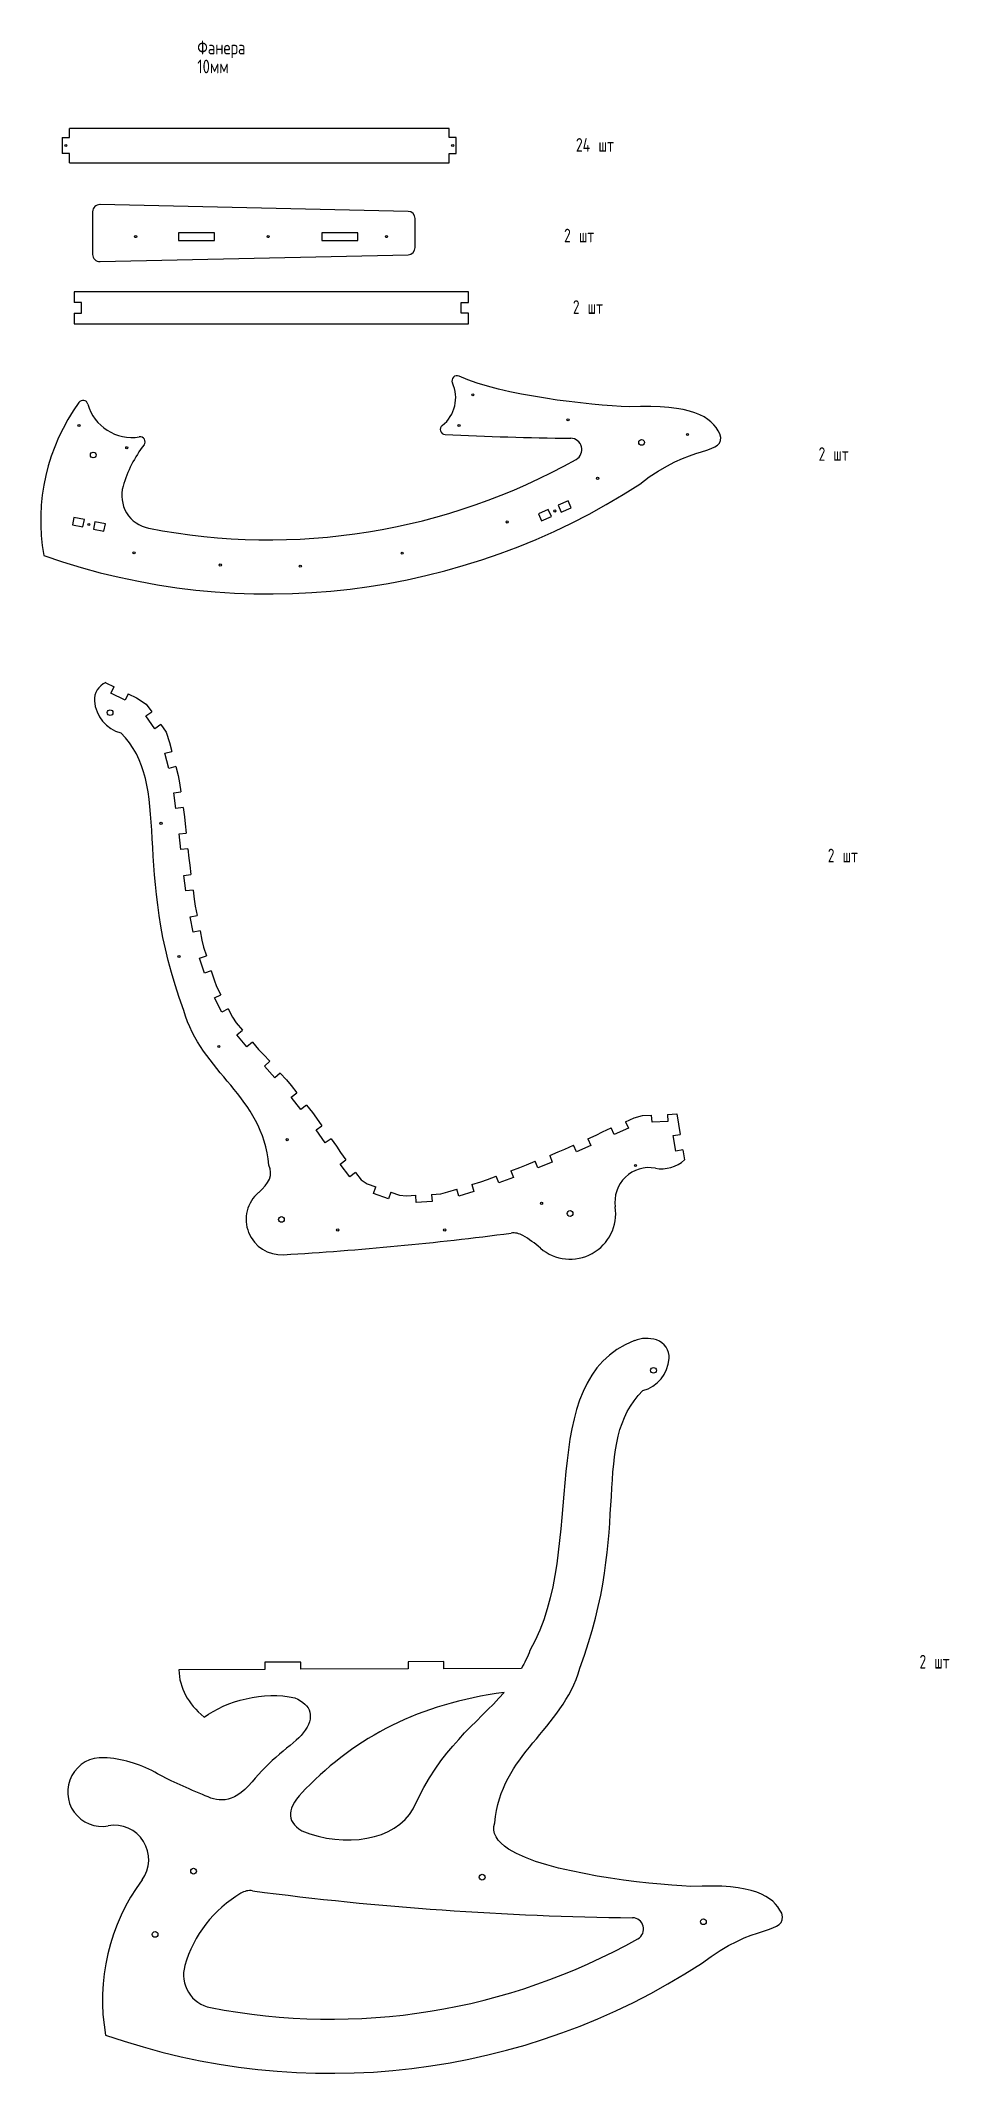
# Model space of a CAD drawing. Header units: millimetres. Extents: x 12 to 1280, y -1328 to 1510.
import ezdxf

# ---------------------------------------------------------------- set-up
doc = ezdxf.new("R2010")
doc.units = ezdxf.units.MM
doc.styles.add('SLDTEXTSTYLE0', font='TXT', dxfattribs={"width": 0.75, "bigfont": 'bigfont'})
doc.styles.add('SLDTEXTSTYLE1', font='TXT', dxfattribs={"width": 0.6875, "bigfont": 'bigfont'})
doc.styles.add('SLDTEXTSTYLE2', font='TXT', dxfattribs={"width": 0.7, "bigfont": 'bigfont'})

# ---------------------------------------------------------------- blocks, each defined once
blk = doc.blocks.new('SW_NOTE_0')
at = {"color": 0, "linetype": 'Continuous', "lineweight": 0, "char_height": 19.05, "attachment_point": 1, "style": 'SLDTEXTSTYLE0'}
for s, insert in [('\\M+18455\\M+18470\\M+1847E\\M+18475\\M+18482\\M+18470', (0, 24.6)), ('10\\M+1847D\\M+1847D', (0, -1.8))]:
    blk.add_mtext(s, dxfattribs=dict(at, insert=insert))

msp = doc.modelspace()

# ---------------------------------------------------------------- linework, layer by layer
at = {"color": 7, "linetype": 'Continuous', "lineweight": 25}
for p, q in [((41.9, 1374.1), (41.9, 1352.1)), ((41.9, 1374.1), (51.9, 1374.1)), ((51.9, 1374.1), (51.9, 1387.1)), ((581.9, 1387.1), (51.9, 1387.1)), ((581.9, 1374.1), (581.9, 1387.1)), ((591.9, 1374.1), (581.9, 1374.1)), ((591.9, 1352.1), (591.9, 1374.1)), ((51.9, 1352.1), (41.9, 1352.1)), ((51.9, 1339.1), (51.9, 1352.1)), ((51.9, 1339.1), (581.9, 1339.1)), ((581.9, 1352.1), (591.9, 1352.1)), ((581.9, 1339.1), (581.9, 1352.1)), ((524.7, 1271.2), (94.7, 1280.7)), ((84.4, 1270.7), (84.4, 1211.2)), ((534.4, 1220.7), (534.4, 1261.2)), ((204.4, 1241.2), (204.4, 1230.7)), ((254.4, 1241.2), (204.4, 1241.2)), ((204.4, 1230.7), (254.4, 1230.7)), ((254.4, 1230.7), (254.4, 1241.2)), ((404.4, 1241.2), (404.4, 1230.7)), ((454.4, 1241.2), (404.4, 1241.2)), ((404.4, 1230.7), (454.4, 1230.7)), ((454.4, 1230.7), (454.4, 1241.2)), ((94.7, 1201.2), (524.7, 1210.7)), ((58.8, 1159), (58.8, 1144)), ((608.8, 1159), (58.8, 1159)), ((68.8, 1144), (58.8, 1144)), ((68.8, 1129), (68.8, 1144)), ((598.8, 1144), (608.8, 1144)), ((598.8, 1129), (598.8, 1144)), ((608.8, 1144), (608.8, 1159)), ((58.8, 1129), (58.8, 1114)), ((58.8, 1129), (68.8, 1129)), ((58.8, 1114), (608.8, 1114)), ((608.8, 1129), (598.8, 1129)), ((608.8, 1114), (608.8, 1129)), ((720.3, 855), (706.6, 848.9)), ((724.6, 845.4), (720.3, 855)), ((747.8, 867), (734.1, 861)), ((734.1, 861), (738.3, 851.4)), ((738.3, 851.4), (752, 857.4)), ((752, 857.4), (747.8, 867)), ((58.1, 843.9), (56.1, 833.6)), ((56.1, 833.6), (70.8, 830.7)), ((72.8, 841), (58.1, 843.9)), ((70.8, 830.7), (72.8, 841)), ((87.5, 838), (85.5, 827.7)), ((85.5, 827.7), (100.2, 824.8)), ((102.2, 835.1), (87.5, 838)), ((100.2, 824.8), (102.2, 835.1)), ((706.6, 848.9), (710.8, 839.3)), ((710.8, 839.3), (724.6, 845.4)), ((102.7, 613.2), (114.4, 607.4)), ((109.9, 598.5), (114.4, 607.4)), ((129.7, 588.7), (109.9, 598.5)), ((134.1, 597.7), (129.7, 588.7)), ((134.1, 597.7), (145.7, 591.9)), ((145.7, 591.9), (159.3, 583.3)), ((158.6, 567), (166.8, 572.7)), ((159.3, 583.3), (166.8, 572.7)), ((171.3, 549), (158.6, 567)), ((179.5, 554.8), (171.3, 549)), ((179.5, 554.8), (187, 544.2)), ((187, 544.2), (191.6, 529.9)), ((185.2, 514.8), (194.9, 517.3)), ((190.9, 493.5), (185.2, 514.8)), ((191.6, 529.9), (194.9, 517.3)), ((200.5, 496.1), (190.9, 493.5)), ((200.5, 496.1), (203.9, 483.5)), ((203.9, 483.5), (205.6, 473.6)), ((197.6, 459.4), (207.5, 460.8)), ((200.7, 437.6), (197.6, 459.4)), ((205.6, 473.6), (207.5, 460.8)), ((210.6, 439), (200.7, 437.6)), ((210.6, 439), (212.4, 426.1)), ((212.4, 426.1), (213.5, 416.2)), ((205, 402.2), (214.9, 403.3)), ((207.4, 380.3), (205, 402.2)), ((213.5, 416.2), (214.9, 403.3)), ((217.4, 381.4), (207.4, 380.3)), ((217.4, 381.4), (218.8, 368.5)), ((211.6, 344.3), (221.6, 345.6)), ((214.5, 322.5), (211.6, 344.3)), ((218.8, 368.5), (219.8, 358.5)), ((219.8, 358.5), (221.6, 345.6)), ((224.5, 323.8), (214.5, 322.5)), ((224.5, 323.8), (226.2, 311)), ((220.3, 286.4), (230.1, 288.3)), ((224.6, 264.8), (220.3, 286.4)), ((226.2, 311), (227.6, 301.1)), ((227.6, 301.1), (230.1, 288.3)), ((234.4, 266.7), (224.6, 264.8)), ((234.4, 266.7), (237, 254)), ((233.7, 228.8), (243.2, 231.8)), ((240.3, 207.9), (233.7, 228.8)), ((237, 254), (239.3, 244.2)), ((239.3, 244.2), (243.2, 231.8)), ((249.8, 210.9), (240.3, 207.9)), ((249.8, 210.9), (253.8, 198.5)), ((253.8, 198.5), (257.4, 189.2)), ((254.5, 173.1), (263.4, 177.6)), ((264.6, 153.5), (254.5, 173.1)), ((257.4, 189.2), (263.4, 177.6)), ((273.5, 158.1), (264.6, 153.5)), ((273.5, 158.1), (279.4, 146.5)), ((279.4, 146.5), (284.9, 138.2)), ((284.9, 138.2), (293.3, 128.2)), ((285.6, 121.8), (293.3, 128.2)), ((299.7, 104.9), (285.6, 121.8)), ((307.4, 111.3), (299.7, 104.9)), ((307.4, 111.3), (315.7, 101.3)), ((315.7, 101.3), (322.9, 94.4)), ((322.9, 94.4), (331.6, 84.7)), ((324.1, 78.1), (331.6, 84.7)), ((338.8, 61.6), (324.1, 78.1)), ((346.2, 68.3), (338.8, 61.6)), ((346.2, 68.3), (354.9, 58.6)), ((354.9, 58.6), (361.3, 50.9)), ((361.3, 50.9), (369.3, 40.7)), ((361.5, 34.5), (369.3, 40.7)), ((375.1, 17.2), (361.5, 34.5)), ((382.9, 23.4), (375.1, 17.2)), ((382.9, 23.4), (391, 13.2)), ((391, 13.2), (396.9, 5.2)), ((396.9, 5.2), (404.4, -5.5)), ((828.2, 0.4), (840.1, 5.6)), ((828.2, 0.4), (832.2, -8.8)), ((840.1, 5.6), (851.6, 9.1)), ((851.6, 9.1), (864.5, 9.6)), ((865, -0.4), (864.5, 9.6)), ((887, 0.6), (865, -0.4)), ((886.5, 10.6), (899.5, 11.2)), ((886.5, 10.6), (887, 0.6)), ((899.5, 11.2), (904.4, -17.4)), ((396.3, -11.2), (404.4, -5.5)), ((409, -29.2), (396.3, -11.2)), ((417.1, -23.4), (409, -29.2)), ((417.1, -23.4), (424.7, -34)), ((775.4, -23.6), (787.2, -18.2)), ((775.4, -23.6), (779.5, -32.7)), ((787.2, -18.2), (796.1, -13.7)), ((796.1, -13.7), (808, -8.4)), ((812, -17.6), (808, -8.4)), ((832.2, -8.8), (812, -17.6)), ((894.5, -19.1), (904.4, -17.4)), ((898.2, -40.8), (894.5, -19.1)), ((424.7, -34), (430.1, -42.4)), ((429.9, -58.8), (437.9, -52.8)), ((430.1, -42.4), (437.9, -52.8)), ((689.7, -59.8), (701.8, -54.9)), ((705.5, -64.2), (701.8, -54.9)), ((725.9, -55.9), (705.5, -64.2)), ((722.2, -46.6), (734.2, -41.8)), ((722.2, -46.6), (725.9, -55.9)), ((734.2, -41.8), (743.4, -38)), ((743.4, -38), (755.3, -32.6)), ((759.4, -41.7), (755.3, -32.6)), ((779.5, -32.7), (759.4, -41.7)), ((908.1, -39.1), (898.2, -40.8)), ((908.1, -39.1), (910.4, -53)), ((443.2, -76.4), (429.9, -58.8)), ((451.2, -70.4), (443.2, -76.4)), ((451.2, -70.4), (459, -80.8)), ((459, -80.8), (467.3, -86.2)), ((613.6, -87.4), (626, -83.6)), ((626, -83.6), (635.5, -80.3)), ((635.5, -80.3), (647.6, -75.7)), ((651.1, -85.1), (647.6, -75.7)), ((671.7, -77.4), (651.1, -85.1)), ((668.2, -68), (680.4, -63.5)), ((668.2, -68), (671.7, -77.4)), ((680.4, -63.5), (689.7, -59.8)), ((467.3, -86.2), (479.6, -90.5)), ((476.3, -100), (479.6, -90.5)), ((497.1, -107.2), (476.3, -100)), ((500.4, -97.8), (497.1, -107.2)), ((500.4, -97.8), (512.7, -102.1)), ((512.7, -102.1), (522.6, -103.2)), ((522.6, -103.2), (535.6, -102.4)), ((536.1, -112.4), (535.6, -102.4)), ((558.1, -111.1), (536.1, -112.4)), ((557.5, -101.1), (570.5, -100.4)), ((557.5, -101.1), (558.1, -111.1)), ((570.5, -100.4), (580.1, -97.6)), ((580.1, -97.6), (592.6, -93.8)), ((595.5, -103.4), (592.6, -93.8)), ((616.5, -97), (595.5, -103.4)), ((613.6, -87.4), (616.5, -97)), ((324.7, -764.3), (204.7, -764.9)), ((374.7, -754.1), (324.7, -754.3)), ((324.7, -754.3), (324.7, -764.3)), ((374.7, -764.1), (374.7, -754.1)), ((524.7, -763.5), (374.7, -764.1)), ((574.7, -753.3), (524.7, -753.5)), ((524.7, -753.5), (524.7, -763.5)), ((574.7, -763.3), (574.7, -753.3)), ((682.8, -762.8), (574.7, -763.3))]:
    msp.add_line(p, q, dxfattribs=at)
for centre, radius in [((46.9, 1363.1), 1.5), ((586.9, 1363.1), 1.5), ((144.4, 1236), 1.5), ((329.4, 1236), 1.5), ((494.4, 1236), 1.5), ((615, 1015), 1.5), ((65.3, 972.3), 1.5), ((595.7, 972.3), 1.5), ((747.8, 980.2), 1.5), ((132, 941.2), 1.5), ((850.5, 948.7), 4), ((914.6, 959.8), 1.5), ((85.3, 931.1), 4), ((789.1, 898.6), 1.5), ((729.4, 853), 1.5), ((79.1, 834.1), 1.5), ((662.9, 837.6), 1.5), ((142.2, 794.6), 1.5), ((516.4, 794.1), 1.5), ((262.5, 777.5), 1.5), ((374.2, 776), 1.5), ((108.8, 571.4), 4), ((179.8, 416.9), 1.5), ((204.9, 231), 1.5), ((260.4, 105.3), 1.5), ((355.9, -24.6), 1.5), ((841.9, -60.8), 1.5), ((710.9, -113.6), 1.5), ((347.9, -136.1), 4), ((750.7, -127.8), 4), ((426.4, -150.8), 1.5), ((575.7, -150.8), 1.5), ((867.1, -346.7), 4), ((225.2, -1045.9), 4), ((628, -1054.2), 4), ((171.5, -1134.1), 4), ((936.7, -1116.5), 4)]:
    msp.add_circle(centre, radius, dxfattribs=at)
for centre, radius, start, end in [((94.4, 1270.7), 10, 88.727, 180), ((524.4, 1261.2), 10, 0, 88.727), ((524.4, 1220.7), 10, 271.273, 0), ((94.4, 1211.2), 10, 180, 271.273), ((541.8, 1011), 49.3, 308.1833, 24.9644), ((592.8, 1034.8), 7, 65.7176, 204.9644), ((293.2, 839.6), 281.3, 144.115, 190.0338), ((70.9, 1000.4), 7, 15.5034, 144.115), ((139.1, 1019.3), 63.7, 195.5034, 279.4086), ((576.6, 966.8), 7, 128.1833, 267.1234), ((293.2, 839.6), 173.1, 142.3618, 163.9632), ((150.6, 949.6), 7, 322.3618, 99.4086), ((798.9, 5391), 4436.8, 267.1234, 269.3894), ((751.4, 938.7), 15.7, 299.3561, 89.3894), ((330.5, 1687.1), 874.4, 258.9293, 299.3561), ((330.5, 1687.1), 950, 250.6768, 303.0106), ((171.5, 874.6), 46.5, 163.9632, 258.9293), ((112.4, 589.6), 25.6, 112.3311, 184.1235), ((136.9, 591.5), 50.1, 184.3262, 254.8201), ((878.4, -17.3), 48, 259.5258, 311.908), ((861, -111.5), 47.8, 79.5258, 188.3812), ((347.9, -136.1), 49.3, 130.2172, 273.3594), ((750.7, -127.8), 63.7, 229.3783, 8.3812), ((90.8, 4243.9), 4436.8, 273.3594, 277.4787), ((671.6, -180.5), 25.6, 59.3888, 97.4787), ((596.5, -307.4), 173.1, 49.3783, 59.3888), ((857.2, -348.1), 46, 72.1621, 111.4833), ((863.5, -328.5), 25.5, 355.7739, 72.1621), ((839.1, -326.7), 50, 285.0797, 355.7739), ((97.5, -935.4), 48, 86.8515, 280.4742), ((91, -1053.7), 166.5, 61.2606, 86.8515), ((114.9, -1029.6), 47.8, 323.4612, 100.4742), ((379.4, -1225.6), 281.3, 143.4612, 190.0338), ((379.4, -1225.6), 173.1, 120.6112, 163.9632), ((304.2, -1098.6), 25.6, 82.5213, 120.6112), ((885.1, 3325.7), 4436.8, 262.5213, 269.3894), ((837.6, -1126.5), 15.7, 299.3561, 89.3894), ((416.7, -378.1), 874.4, 258.9293, 299.3561), ((416.7, -378.1), 950, 250.6768, 303.0106), ((257.7, -1190.6), 46.5, 163.9632, 258.9293)]:
    msp.add_arc(centre, radius, start, end, dxfattribs=at)
for points in [[(833.1, 998.1), (776.7, 1000.8), (656.8, 1013.6), (595.7, 1041.1)], [(959.8, 960.6), (947.8, 984.8), (921, 1002.2), (833.1, 998.1)], [(848, 890.5), (919.6, 947.9), (969.2, 930.3), (959.8, 960.6)], [(211.6, 155.7), (138.3, 350.4), (196.8, 471.3), (123.8, 543.1)], [(330.2, -60.3), (322.1, 36.4), (236.1, 68.8), (211.6, 155.7)], [(316.1, -98.5), (330.5, -86.3), (336.7, -73.4), (330.2, -60.3)], [(840.4, -305.2), (697.5, -361.5), (776.8, -592.6), (694.7, -737.8)], [(764.3, -762.5), (837.6, -567.8), (779, -446.9), (852.1, -375)], [(694.7, -737.8), (691.3, -746.8), (687.2, -755.1), (682.8, -762.8)], [(204.7, -764.9), (205.5, -789.9), (217.2, -811.9), (239.8, -830.9)], [(645.7, -978.4), (653.8, -881.7), (739.8, -849.3), (764.3, -762.5)], [(239.8, -830.9), (271.3, -808), (323, -793.9), (366.7, -804)], [(366.7, -804), (389.7, -813.8), (395.3, -830.8), (378.2, -852.9)], [(658.5, -796.5), (539.5, -812.2), (452.6, -858.5), (381.5, -931.1)], [(531.9, -958.8), (569.7, -873.1), (620.7, -840.2), (658.5, -796.5)], [(378.2, -852.9), (371.2, -862), (359, -870.6), (345.1, -882.7)], [(237.6, -938.9), (212, -928.4), (191.2, -918.8), (171, -907.8)], [(345.1, -882.7), (331.4, -894), (318.9, -907.4), (306.9, -921.3)], [(306.9, -921.3), (278.4, -954), (258.4, -948.8), (237.6, -938.9)], [(381.5, -931.1), (354.5, -958.6), (353.8, -974.7), (376.1, -989.7)], [(376.1, -989.7), (436.7, -1013.9), (506.5, -1003.2), (531.9, -958.8)], [(664.9, -1015.1), (648.8, -1004.7), (640.8, -992.5), (645.7, -978.4)], [(919.3, -1067.2), (857, -1064.1), (717.6, -1048.9), (664.9, -1015.1)], [(1046, -1104.6), (1034, -1080.4), (1007.1, -1063), (919.3, -1067.2)], [(934.2, -1174.8), (1005.7, -1117.3), (1055.4, -1135), (1046, -1104.6)]]:
    msp.add_open_spline(points, degree=3, dxfattribs=at)

# ---------------------------------------------------------------- block references
at = {"color": 7, "linetype": 'Continuous', "lineweight": 0}
msp.add_blockref('SW_NOTE_0', (230.4, 1484.8), dxfattribs=at)

# ---------------------------------------------------------------- texts
at = {"color": 7, "linetype": 'Continuous', "lineweight": 0, "char_height": 19.05, "attachment_point": 1}
for s, insert, style in [('24 \\M+1848A\\M+18484', (758.8, 1373.5), 'SLDTEXTSTYLE2'), ('2 \\M+1848A\\M+18484', (742.3, 1247), 'SLDTEXTSTYLE1'), ('2 \\M+1848A\\M+18484', (754.6, 1147.2), 'SLDTEXTSTYLE1'), ('2 \\M+1848A\\M+18484', (1097.5, 942), 'SLDTEXTSTYLE1'), ('2 \\M+1848A\\M+18484', (1110.3, 381.5), 'SLDTEXTSTYLE1'), ('2 \\M+1848A\\M+18484', (1238.3, -743.9), 'SLDTEXTSTYLE1')]:
    msp.add_mtext(s, dxfattribs=dict(at, insert=insert, style=style))

doc.saveas('drawing.dxf')
